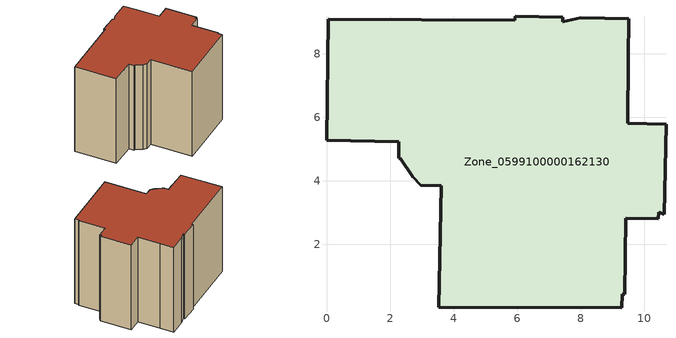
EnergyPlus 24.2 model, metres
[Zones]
Zone_0599100000162130
 floor ground (C_G): 9.52,9.1 9.51,7.88 9.49,5.82 10.69,5.78 10.63,2.95 10.47,3.02 10.45,2.8 9.43,2.82 9.4,0.43 9.31,0.42 9.29,0 3.54,0.02 3.61,3.84 2.97,3.86 2.71,4.12 2.33,4.71 2.27,4.71 2.27,5.23 0,5.27 0.06,9.09 5.93,9.05 5.94,9.19 7.44,9.15 7.44,9 8,9.14 z0
 wall outside (C_F): 2.27,5.23 2.27,4.71 2.33,4.71 2.71,4.12 2.97,3.86 3.61,3.84 3.54,0.02 9.29,0 9.31,0.42 9.4,0.43 9.43,2.82 10.45,2.8 10.47,3.02 10.63,2.95 10.69,5.78 9.49,5.82 9.51,7.88 9.52,9.1 8,9.14 7.44,9 7.44,9.15 5.94,9.19 5.93,9.05 0.06,9.09 0,5.27 2.27,5.23 z0:8.56
 roof outside (C_R): 9.51,7.88 9.52,9.1 8,9.14 7.44,9 7.44,9.15 5.94,9.19 5.93,9.05 0.06,9.09 0,5.27 2.27,5.23 2.27,4.71 2.33,4.71 2.71,4.12 2.97,3.86 3.61,3.84 3.54,0.02 9.29,0 9.31,0.42 9.4,0.43 9.43,2.82 10.45,2.8 10.47,3.02 10.63,2.95 10.69,5.78 9.49,5.82 z8.56
[BUILDING]
Pand.0599100000162130: North Axis=0; Terrain=City; Loads Convergence Tolerance Value=0.04; Temperature Convergence Tolerance Value=0.4; Solar Distribution=FullExterior; Maximum Number of Warmup Days=25; Minimum Number of Warmup Days=1
[Site:Location]
Rotterdam.The.Hague.AP_ZH_NLD Design_Conditions: Latitude=51.96; Longitude=4.45; Time Zone=1; Elevation=-4.5
[SITE:GROUNDTEMPERATURE:BUILDINGSURFACE]
18, 18, 18, 18, 18, 18, 18, 18, 18, 18, 18, 18
[MATERIAL] Thermal Absorptance=0.9; Solar Absorptance=0.7; Visible Absorptance=0.7
Name | Roughness | Thickness | Conductivity | Density | Specific Heat
G.TI.1975-1991 | MediumSmooth | 0.15 | 0.288461 | 540 | 1210
F.TI.1975-1991 | Rough | 0.3 | 0.230769 | 1920 | 840
R.TI.1975-1991 | MediumRough | 0.2 | 0.153846 | 1500 | 1000
[CONSTRUCTION]
C_G: G.TI.1975-1991
C_F: F.TI.1975-1991
C_R: R.TI.1975-1991
[ZONE]
Zone_0599100000162130: Type=1; Multiplier=1; Ceiling Height=Autocalculate; Volume=Autocalculate; Floor Area=autocalculate; Part of Total Floor Area=Yes
[ZONEINFILTRATION:DESIGNFLOWRATE]
Infil_Zone_0599100000162130: Zone or ZoneList or Space or SpaceList=Zone_0599100000162130; Schedule=AlwaysOn; Design Flow Rate Calculation Method=Flow/Area; Flow Rate per Floor Area=0.003; Constant Term Coefficient=1; Temperature Term Coefficient=0; Velocity Term Coefficient=0; Velocity Squared Term Coefficient=0
[HVACTEMPLATE:ZONE:IDEALLOADSAIRSYSTEM]
Zone_0599100000162130: Maximum Heating Supply Air Temperature=50; Minimum Cooling Supply Air Temperature=13; Maximum Heating Supply Air Humidity Ratio=0.0156; Minimum Cooling Supply Air Humidity Ratio=0.0077; Heating Limit=NoLimit; Cooling Limit=NoLimit; Dehumidification Control Type=ConstantSensibleHeatRatio; Cooling Sensible Heat Ratio=0.7; Dehumidification Setpoint=60; Humidification Control Type=None; Humidification Setpoint=30; Outdoor Air Method=None; Outdoor Air Flow Rate per Person=0.00944; Outdoor Air Flow Rate per Zone Floor Area=0; Outdoor Air Flow Rate per Zone=0; Demand Controlled Ventilation Type=None; Outdoor Air Economizer Type=NoEconomizer; Heat Recovery Type=None; Sensible Heat Recovery Effectiveness=0.7; Latent Heat Recovery Effectiveness=0.65
[ZONECONTROL:THERMOSTAT]
ThermostatControl_Zone_0599100000162130: Zone or ZoneList=Zone_0599100000162130; Control Type Schedule=DualSetpointControlType; Control 1=Thermostat_Zone_0599100000162130; Temperature Difference Between Cutout And Setpoint=0
[THERMOSTATSETPOINT:DUALSETPOINT]
Thermostat_Zone_0599100000162130: Heating Setpoint Temperature Schedule=HeatingSetpoint_Zone_0599100000162130; Cooling Setpoint Temperature Schedule=CoolingSetpoint_Zone_0599100000162130
[SCHEDULE:COMPACT]
HeatingSetpoint_Zone_0599100000162130: Through: 12/31, For: AllDays, Until: 24:00, 21
CoolingSetpoint_Zone_0599100000162130: Through: 12/31, For: AllDays, Until: 24:00, 24
DualSetpointControlType: Through: 12/31, For: AllDays, Until: 24:00, 4
AlwaysOn: Through: 12/31, For: AllDays, Until: 24:00, 1
